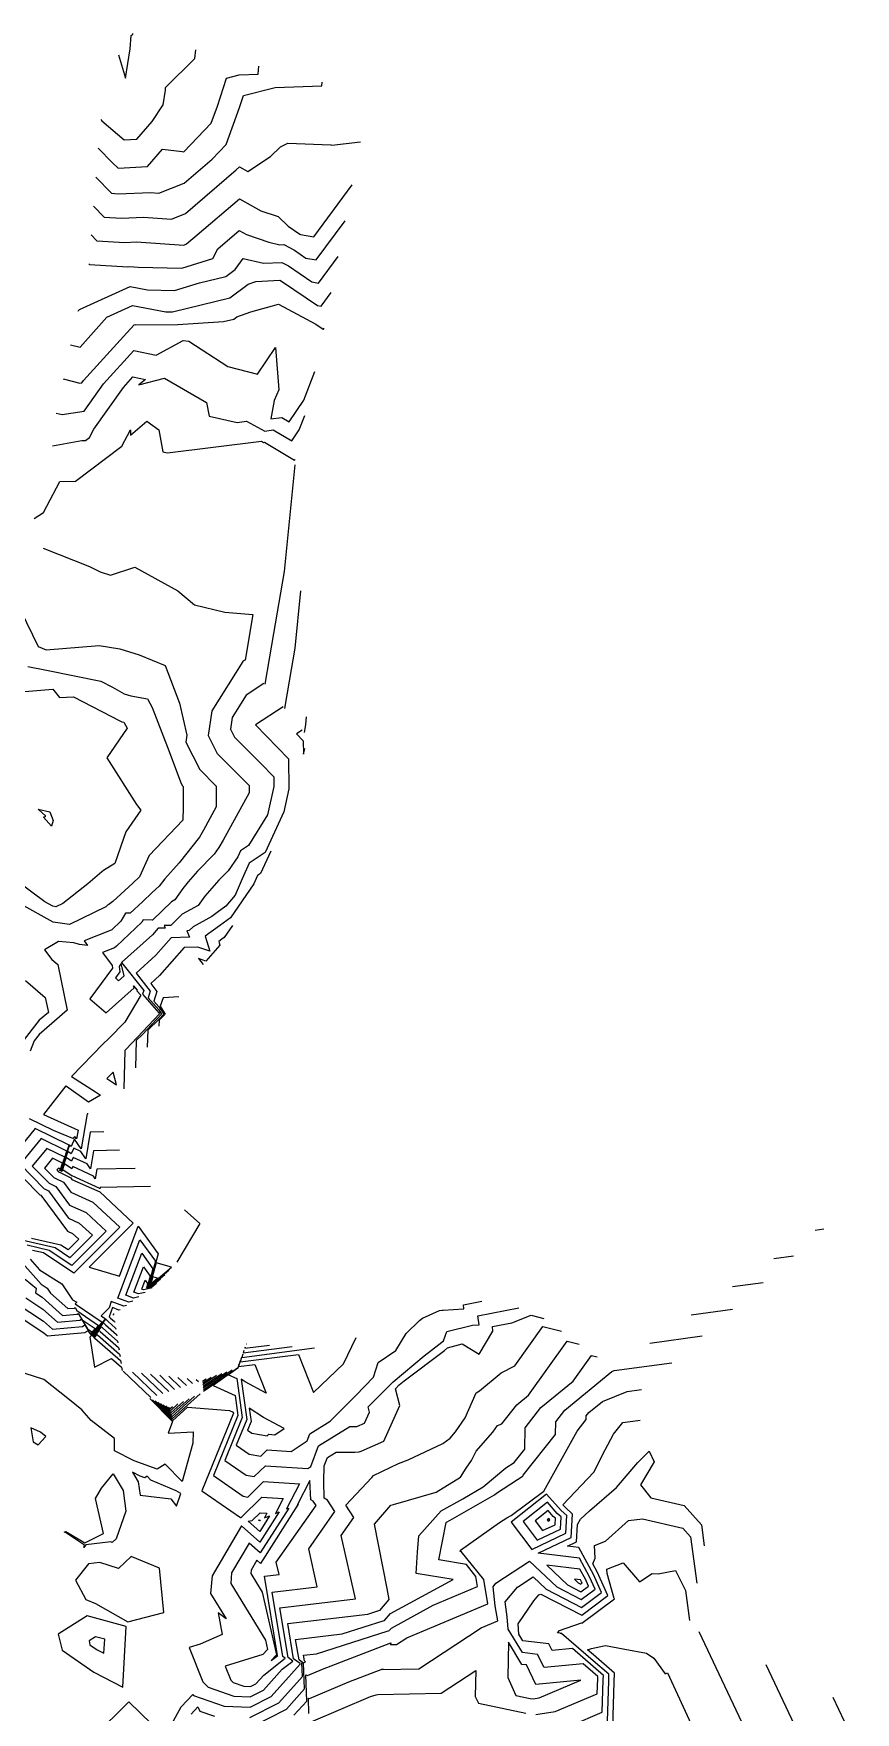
# Model space of a CAD drawing. Header units: metres. Extents: x 706150 to 707002, y 953723 to 954386.
# Drawn here: x 706434.2 to 706547.6, y 954154 to 954385.6 of the extents above; entities that cross this region are included whole.
import ezdxf

# ---------------------------------------------------------------- set-up
doc = ezdxf.new("R2010")
doc.units = ezdxf.units.M

msp = doc.modelspace()

# ---------------------------------------------------------------- linework, layer by layer
at = {"layer": 'CONTOUR_100'}
msp.add_polyline3d([(706443.4577, 954373.7462, 100), (706443.6333, 954373.564, 100), (706446.687, 954370.9104, 100), (706448.4508, 954371.0064, 100), (706450.5617, 954373.4513, 100), (706452.0718, 954375.7433, 100), (706452.3899, 954377.7834, 100), (706452.4229, 954378.1623, 100), (706456.4592, 954382.1328, 100), (706456.5898, 954383.3429, 100)], dxfattribs=at)
at = {"layer": 'CONTOUR_101'}
msp.add_polyline3d([(706445.9235, 954382.6653, 101), (706446.8876, 954379.4474, 101), (706447.5131, 954383.4592, 101), (706447.6763, 954385.3281, 101), (706447.8755, 954385.524, 101), (706447.8819, 954385.5837, 101)], dxfattribs=at)
at = {"layer": 'CONTOUR_79'}
msp.add_polyline3d([(706514.0123, 954148.9116, 79), (706514.3038, 954158.1412, 79), (706514.3446, 954159.3943, 79), (706511.4364, 954161.9045, 79), (706510.6264, 954162.6021, 79), (706511.1656, 954162.8045, 79), (706513.1214, 954163.1909, 79), (706515.7745, 954162.7208, 79), (706518.7834, 954162.1352, 79), (706519.7649, 954161.4664, 79), (706521.3388, 954159.2959, 79), (706521.6558, 954159.4656, 79), (706525.2234, 954151.7534, 79)], dxfattribs=at)
at = {"layer": 'CONTOUR_80'}
for points in [[(706513.3337, 954151.4538, 80), (706513.5503, 954158.313, 80), (706513.5807, 954159.2442, 80), (706511.4194, 954161.1097, 80), (706507.0515, 954164.8716, 80), (706506.8906, 954164.8564, 80), (706506.8645, 954164.9104, 80), (706506.484, 954164.9552, 80), (706506.7838, 954165.301, 80), (706509.8112, 954166.3346, 80), (706509.8597, 954166.3094, 80), (706514.3343, 954169.6528, 80), (706514.3216, 954169.6811, 80), (706513.3175, 954173.1633, 80), (706513.2955, 954173.758, 80), (706515.5635, 954174.6288, 80), (706517.8186, 954171.9992, 80), (706519.5381, 954173.1611, 80), (706520.3855, 954173.0833, 80), (706522.7859, 954173.5538, 80), (706524.1326, 954170.7999, 80), (706524.7077, 954166.6412, 80)], [(706525.9822, 954165.138, 80), (706533.0742, 954150.1369, 80)]]:
    msp.add_polyline3d(points, dxfattribs=at)
at = {"layer": 'CONTOUR_81'}
for points in [[(706508.3686, 954152.1891, 81), (706512.6551, 954153.996, 81), (706512.7968, 954158.4847, 81), (706512.8167, 954159.0942, 81), (706511.4023, 954160.3149, 81), (706508.5439, 954162.7768, 81), (706505.7576, 954162.5132, 81), (706505.3058, 954163.4493, 81), (706501.7195, 954163.8715, 81), (706501.1732, 954164.7828, 81), (706501.0377, 954166.1816, 81), (706503.2, 954169.3929, 81), (706503.9096, 954170.2112, 81), (706504.2039, 954170.3117, 81), (706509.8253, 954167.3868, 81), (706513.4437, 954170.0905, 81), (706511.9765, 954173.3635, 81), (706511.382, 954174.4676, 81), (706511.677, 954175.2835, 81), (706511.6128, 954177.0211, 81), (706513.1239, 954177.6014, 81), (706516.2689, 954180.4559, 81), (706518.2324, 954180.7079, 81), (706523.7669, 954179.4033, 81), (706524.8405, 954178.2156, 81), (706525.726, 954171.8133, 81)], [(706535.2281, 954160.6064, 81), (706540.3335, 954149.8073, 81)]]:
    msp.add_polyline3d(points, dxfattribs=at)
at = {"layer": 'CONTOUR_82'}
for points in [[(706503.4906, 954153.6781, 82), (706506.163, 954154.0876, 82), (706511.9764, 954156.5383, 82), (706512.0433, 954158.6565, 82), (706512.0527, 954158.9441, 82), (706511.3852, 954159.5202, 82), (706510.0364, 954160.6819, 82), (706504.6247, 954160.1701, 82), (706503.7471, 954161.9883, 82), (706501.6413, 954162.2362, 82), (706499.6959, 954165.4816, 82), (706499.5343, 954167.1494, 82), (706499.2866, 954169.2222, 82), (706500.9574, 954171.2443, 82), (706503.1475, 954172.6863, 82), (706504.9173, 954171, 82), (706509.7909, 954168.4642, 82), (706512.5531, 954170.5281, 82), (706511.4331, 954173.0266, 82), (706509.4382, 954176.7315, 82), (706507.8856, 954176.9188, 82), (706509.1296, 954177.5119, 82), (706509.2586, 954179.9262, 82), (706509.64, 954180.6321, 82), (706510.8909, 954181.7844, 82), (706514.6164, 954185.0321, 82), (706517.5851, 954188.4485, 82), (706519.1529, 954190.0112, 82), (706519.8162, 954188.545, 82), (706517.9529, 954185.37, 82), (706519.3659, 954183.587, 82), (706523.9483, 954182.5068, 82), (706526.3477, 954179.8525, 82), (706526.7442, 954176.9854, 82)], [(706472.5073, 954152.6939, 82), (706480.6885, 954156.1901, 82), (706481.4464, 954156.3884, 82), (706481.704, 954156.4415, 82), (706490.4245, 954156.6478, 82), (706495.1973, 954159.7816, 82), (706495.1388, 954156.1894, 82), (706495.5682, 954155.2414, 82), (706502.1122, 954153.8622, 82)], [(706544.474, 954156.0747, 82), (706547.5928, 954149.4776, 82)]]:
    msp.add_polyline3d(points, dxfattribs=at)
at = {"layer": 'CONTOUR_83'}
for points in [[(706472.1877, 954153.8447, 83), (706472.1129, 954155.9277, 83), (706472.2555, 954155.884, 83), (706477.713, 954158.2162, 83), (706482.3689, 954160.0006, 83), (706482.3415, 954159.8811, 83), (706487.3494, 954159.9996, 83), (706495.95, 954165.6468, 83), (706498.2415, 954166.6116, 83), (706497.9071, 954168.6777, 83), (706497.5914, 954171.32, 83), (706497.9959, 954171.8095, 83), (706502.6403, 954174.8675, 83), (706506.3936, 954171.2914, 83), (706509.7565, 954169.5416, 83), (706511.6625, 954170.9657, 83), (706510.8897, 954172.6898, 83), (706509.5131, 954175.2463, 83), (706503.8314, 954175.9315, 83), (706508.3838, 954178.102, 83), (706508.5561, 954181.3244, 83), (706507.5357, 954182.2753, 83), (706507.2218, 954182.6266, 83), (706511.5038, 954187.119, 83), (706513.0829, 954190.2244, 83), (706514.2189, 954192.3603, 83), (706515.5134, 954193.9943, 83), (706517.8925, 954194.305, 83)], [(706499.6321, 954158.8051, 83), (706500.7508, 954156.3353, 83), (706502.7313, 954155.9178, 83), (706503.1485, 954155.8621, 83), (706503.9573, 954155.9861, 83), (706509.722, 954158.4162, 83), (706503.4917, 954157.8269, 83), (706502.1884, 954160.5272, 83), (706501.563, 954160.6008, 83), (706499.7116, 954163.6896, 83), (706499.6321, 954158.8051, 83)]]:
    msp.add_polyline3d(points, dxfattribs=at)
at = {"layer": 'CONTOUR_84'}
for points in [[(706434.821, 954278.5686, 84), (706436.45, 954278.1987, 84), (706436.9127, 954277.0412, 84), (706436.6573, 954276.2378, 84), (706435.5837, 954277.4738, 84), (706435.8844, 954277.6387, 84), (706434.821, 954278.5686, 84)], [(706470.1212, 954153.5822, 84), (706471.8863, 954155.5441, 84), (706471.7568, 954159.1497, 84), (706472.0036, 954159.0741, 84), (706474.0714, 954159.9577, 84), (706483.5075, 954163.574, 84), (706483.4518, 954163.3319, 84), (706484.2743, 954163.3514, 84), (706485.6867, 954164.2788, 84), (706496.8531, 954168.9802, 84), (706496.3162, 954172.2976, 84), (706493.1966, 954176.1646, 84), (706493.0626, 954176.1868, 84), (706493.0979, 954176.3699, 84), (706498.4748, 954180.1931, 84), (706499.492, 954180.8094, 84), (706500.0767, 954181.1606, 84), (706504.6179, 954184.4962, 84), (706509.184, 954192.7781, 84), (706510.4547, 954194.381, 84), (706510.462, 954194.8758, 84), (706510.8217, 954195.3431, 84), (706512.6751, 954196.8574, 84), (706516.0873, 954198.2598, 84), (706518.0555, 954198.5285, 84)], [(706502.9613, 954176.4623, 84), (706507.6381, 954178.692, 84), (706507.7688, 954181.1378, 84), (706506.9944, 954181.8594, 84), (706504.9917, 954184.1007, 84), (706500.0992, 954180.2096, 84), (706502.9613, 954176.4623, 84)], [(706509.7222, 954170.619, 84), (706510.7719, 954171.4034, 84), (706510.3463, 954172.353, 84), (706509.5881, 954173.7611, 84), (706505.0034, 954174.314, 84), (706507.8699, 954171.5827, 84), (706509.7222, 954170.619, 84)]]:
    msp.add_polyline3d(points, dxfattribs=at)
at = {"layer": 'CONTOUR_85'}
for points in [[(706432.4287, 954294.7969, 85), (706436.8459, 954295.1341, 85), (706437.7819, 954294.0063, 85), (706439.6989, 954294.0933, 85), (706446.1986, 954290.7204, 85), (706446.371, 954290.6234, 85), (706446.6394, 954290.5744, 85), (706447.1008, 954289.7697, 85), (706444.3293, 954285.6541, 85), (706448.3943, 954279.2451, 85), (706449.0065, 954278.4314, 85), (706446.9276, 954275.4551, 85), (706445.4317, 954271.0813, 85), (706443.8652, 954270.1361, 85), (706443.5953, 954269.9528, 85), (706441.6983, 954268.3108, 85), (706438.2149, 954265.5931, 85), (706437.2806, 954265.1354, 85), (706436.8592, 954265.1969, 85), (706435.7592, 954265.8064, 85), (706431.9848, 954268.5926, 85)], [(706464.0278, 954151.8711, 85), (706469.0744, 954154.4531, 85), (706471.5848, 954157.2435, 85), (706471.4566, 954160.8154, 85), (706471.7088, 954160.9702, 85), (706471.5615, 954161.0798, 85), (706471.4299, 954161.8695, 85), (706473.2328, 954162.0843, 85), (706483.1318, 954165.2405, 85), (706483.1888, 954165.1705, 85), (706483.5693, 954165.6181, 85), (706489.315, 954168.7596, 85), (706495.4648, 954171.3488, 85), (706495.238, 954172.7496, 85), (706493.9207, 954174.3825, 85), (706490.1348, 954175.0088, 85), (706491.1343, 954180.1822, 85), (706491.1733, 954180.2099, 85), (706491.6559, 954180.5023, 85), (706497.8064, 954184.0208, 85), (706498.0535, 954184.2276, 85), (706500.9597, 954186.1232, 85), (706501.601, 954186.5084, 85), (706501.6857, 954186.5706, 85), (706501.7708, 954186.725, 85), (706506.2176, 954192.3339, 85), (706506.2432, 954194.0654, 85), (706507.5019, 954195.7008, 85), (706513.9874, 954200.9997, 85), (706514.3219, 954201.1372, 85), (706522.2528, 954202.2197, 85)], [(706503.7009, 954177.7606, 85), (706506.8923, 954179.2821, 85), (706506.9815, 954180.9511, 85), (706506.4531, 954181.4435, 85), (706505.0864, 954182.973, 85), (706501.7478, 954180.3177, 85), (706503.7009, 954177.7606, 85)], [(706509.6878, 954171.6964, 85), (706509.8814, 954171.841, 85), (706509.8029, 954172.0162, 85), (706509.6631, 954172.2758, 85), (706508.8176, 954172.3778, 85), (706509.3462, 954171.8741, 85), (706509.6878, 954171.6964, 85)]]:
    msp.add_polyline3d(points, dxfattribs=at)
at = {"layer": 'CONTOUR_86'}
for points in [[(706433.3913, 954298.2879, 86), (706435.9729, 954297.7446, 86), (706443.475, 954296.2345, 86), (706445.0908, 954295.3961, 86), (706446.7096, 954294.4852, 86), (706447.6418, 954294.2135, 86), (706449.914, 954293.7994, 86), (706450.5839, 954292.6311, 86), (706452.668, 954287.1534, 86), (706454.5703, 954282.1413, 86), (706454.7399, 954281.8113, 86), (706454.8565, 954281.694, 86), (706454.8566, 954278.8807, 86), (706454.8149, 954277.0723, 86), (706450.1444, 954272.2045, 86), (706448.8116, 954269.2679, 86), (706447.8894, 954268.3612, 86), (706445.1175, 954265.8334, 86), (706444.5614, 954265.4556, 86), (706444.4188, 954265.3322, 86), (706444.1569, 954265.1278, 86), (706439.1554, 954262.6773, 86), (706436.8991, 954263.0069, 86), (706432.4383, 954265.4786, 86)], [(706433.0754, 954254.9726, 86), (706435.8163, 954252.5891, 86), (706436.2435, 954250.5555, 86), (706434.9873, 954249.4846, 86), (706432.5712, 954246.3856, 86)], [(706519.2184, 954204.9239, 86), (706526.4501, 954205.911, 86)], [(706464.0537, 954153.2908, 86), (706468.0276, 954155.324, 86), (706471.2834, 954158.9428, 86), (706471.2181, 954160.7637, 86), (706471.3466, 954160.8427, 86), (706470.8217, 954161.2333, 86), (706470.3526, 954164.0479, 86), (706476.7784, 954164.8134, 86), (706482.5565, 954166.6556, 86), (706482.5898, 954166.6148, 86), (706483.444, 954167.6195, 86), (706492.0705, 954172.336, 86), (706486.984, 954173.1401, 86), (706487.1795, 954176.0946, 86), (706487.375, 954178.3335, 86), (706490.434, 954181.7829, 86), (706493.4079, 954183.4579, 86), (706496.2458, 954185.0813, 86), (706499.38, 954187.7048, 86), (706500.526, 954188.4523, 86), (706501.9804, 954190.2868, 86), (706502.0244, 954193.2551, 86), (706504.1821, 954196.0585, 86), (706508.6402, 954199.7009, 86), (706511.1565, 954203.2263, 86), (706511.9465, 954203.0265, 86)], [(706504.4405, 954179.0588, 86), (706506.1466, 954179.8722, 86), (706506.1943, 954180.7644, 86), (706505.9118, 954181.0277, 86), (706505.1812, 954181.8453, 86), (706503.3964, 954180.4258, 86), (706504.4405, 954179.0588, 86)], [(706465.4532, 954180.5581, 86), (706465.3625, 954180.416, 86), (706465.2562, 954180.5093, 86), (706465.3611, 954180.5245, 86), (706465.4532, 954180.5581, 86)], [(706455.9438, 954153.7224, 86), (706456.8843, 954154.7347, 86), (706457.1498, 954154.1721, 86), (706459.147, 954153.4825, 86)]]:
    msp.add_polyline3d(points, dxfattribs=at)
at = {"layer": 'CONTOUR_87'}
for points in [[(706432.4383, 954305.9377, 87), (706434.8323, 954301.0076, 87), (706435.9247, 954300.5675, 87), (706443.2686, 954301.1795, 87), (706446.0917, 954300.6859, 87), (706448.7501, 954299.8848, 87), (706452.3625, 954298.4153, 87), (706454.3491, 954293.2113, 87), (706455.3492, 954288.8174, 87), (706455.2004, 954287.817, 87), (706457.1363, 954284.0488, 87), (706459.4046, 954281.7672, 87), (706459.4047, 954278.8909, 87), (706457.6332, 954275.6874, 87), (706457.0841, 954274.7383, 87), (706454.2661, 954271.1636, 87), (706452.2905, 954268.9731, 87), (706451.5137, 954267.9502, 87), (706450.57, 954267.113, 87), (706449.2438, 954265.8091, 87), (706447.5105, 954264.2284, 87), (706446.888, 954264.2431, 87), (706446.2276, 954263.1507, 87), (706444.9804, 954261.9633, 87), (706444.8853, 954261.8909, 87), (706441.1773, 954260.4108, 87), (706441.6507, 954259.7793, 87), (706440.525, 954259.8983, 87), (706439.7773, 954260.1586, 87), (706437.6264, 954260.3455, 87), (706435.718, 954259.1968, 87), (706436.7286, 954257.8427, 87), (706437.5307, 954257.1452, 87), (706438.8555, 954250.84, 87), (706434.9607, 954247.52, 87), (706434.2678, 954246.6312, 87), (706433.7135, 954245.2101, 87)], [(706430.4954, 954209.7468, 87), (706435.6781, 954206.2996, 87), (706436.1112, 954205.9136, 87), (706441.2921, 954206.376, 87), (706441.7065, 954206.6457, 87), (706441.9528, 954206.2403, 87), (706441.9792, 954206.2375, 87), (706442.1919, 954205.9925, 87), (706441.9724, 954205.7309, 87), (706442.6213, 954201.5935, 87), (706444.9585, 954202.8198, 87), (706446.3219, 954201.6282, 87), (706446.4452, 954201.1543, 87)], [(706524.9273, 954208.8215, 87), (706530.6474, 954209.6023, 87)], [(706452.7332, 954151.3736, 87), (706454.5864, 954154.7355, 87), (706456.1829, 954156.4538, 87), (706456.2469, 954156.3182, 87), (706460.4976, 954154.8505, 87), (706464.0797, 954154.7106, 87), (706466.9808, 954156.1949, 87), (706470.982, 954160.6422, 87), (706470.9795, 954160.7121, 87), (706470.9844, 954160.7151, 87), (706470.0819, 954161.3867, 87), (706469.2754, 954166.2262, 87), (706480.324, 954167.5424, 87), (706481.9813, 954168.0708, 87), (706481.9909, 954168.0591, 87), (706483.2804, 954169.5758, 87), (706482.971, 954171.0568, 87), (706481.2501, 954179.9364, 87), (706483.501, 954182.5505, 87), (706483.8804, 954182.6759, 87), (706489.7465, 954184.3768, 87), (706493.087, 954186.42, 87), (706493.9026, 954187.6933, 87), (706494.6151, 954188.7164, 87), (706495.2738, 954190.0207, 87), (706497.5865, 954192.6378, 87), (706498.2147, 954193.5555, 87), (706498.8273, 954193.7721, 87), (706500.8623, 954196.4161, 87), (706502.4808, 954197.7386, 87), (706507.8203, 954205.2193, 87), (706509.4968, 954204.7953, 87)], [(706450.2403, 954197.2843, 87), (706453.3292, 954194.1588, 87), (706453.3586, 954194.108, 87), (706452.7618, 954192.4976, 87), (706456.1997, 954192.6693, 87), (706456.1541, 954191.1226, 87), (706454.6833, 954185.8395, 87), (706452.3578, 954188.2455, 87), (706451.244, 954187.5375, 87), (706448.0668, 954188.7041, 87), (706445.37, 954190.059, 87), (706445.3697, 954191.7746, 87), (706442.1487, 954194.2603, 87), (706440.8555, 954195.7443, 87), (706438.9056, 954197.3087, 87), (706435.6033, 954199.902, 87), (706431.7382, 954201.1294, 87)], [(706446.5842, 954201.0462, 87), (706450.388, 954197.4303, 87)], [(706438.4291, 954178.868, 87), (706438.6478, 954178.92, 87), (706441.2865, 954177.3921, 87), (706443.8622, 954178.6741, 87), (706442.7224, 954183.505, 87), (706443.5577, 954184.9139, 87), (706445.179, 954186.9047, 87), (706446.5547, 954184.6186, 87), (706446.9405, 954181.7648, 87), (706445.5813, 954177.9171, 87), (706445.0662, 954177.4265, 87), (706444.8549, 954177.4951, 87), (706441.4069, 954177.0797, 87), (706441.1409, 954176.7481, 87), (706441.227, 954177.0714, 87), (706438.5984, 954178.7933, 87), (706438.4291, 954178.868, 87)], [(706466.7716, 954181.0969, 87), (706465.3976, 954178.9457, 87), (706463.7878, 954180.3576, 87), (706464.3779, 954180.4433, 87), (706465.4748, 954181.5235, 87), (706466.3721, 954181.4649, 87), (706466.0456, 954180.8322, 87), (706466.7716, 954181.0969, 87)], [(706505.1801, 954180.3571, 87), (706505.4008, 954180.4623, 87), (706505.407, 954180.5777, 87), (706505.3704, 954180.6118, 87), (706505.2759, 954180.7176, 87), (706505.045, 954180.5339, 87), (706505.1801, 954180.3571, 87)]]:
    msp.add_polyline3d(points, dxfattribs=at)
at = {"layer": 'CONTOUR_88'}
for points in [[(706435.5151, 954314.6095, 88), (706441.8961, 954312.0532, 88), (706443.4057, 954311.3239, 88), (706444.826, 954310.8664, 88), (706448.1581, 954311.9904, 88), (706454.0926, 954308.7232, 88), (706456.4169, 954306.76, 88), (706460.5805, 954305.7535, 88), (706464.4745, 954305.435, 88), (706463.3798, 954299.1357, 88)], [(706463.3665, 954299.15, 88), (706463.0675, 954298.9546, 88), (706458.7875, 954292.1665, 88), (706458.2768, 954288.7312, 88), (706459.5328, 954286.2864, 88), (706463.9527, 954281.8404, 88), (706463.9527, 954280.8315, 88), (706460.3437, 954274.3051, 88), (706459.758, 954273.2927, 88), (706459.1334, 954272.3962, 88), (706456.8347, 954270.0384, 88), (706455.5232, 954268.5842, 88), (706454.7952, 954267.6254, 88), (706453.6957, 954266.0786, 88), (706453.2116, 954265.8077, 88), (706450.6226, 954263.2947, 88), (706450.5577, 954263.2923, 88), (706449.3349, 954263.3212, 88), (706449.1453, 954263.0076, 88), (706445.6484, 954259.6784, 88), (706445.3818, 954259.4755, 88), (706443.709, 954258.8077, 88), (706445.0611, 954257.0041, 88), (706445.0997, 954256.641, 88), (706441.9401, 954252.4351, 88), (706444.1971, 954250.5102, 88), (706448.0609, 954253.9313, 88), (706447.9949, 954254.2288, 88), (706448.4762, 954253.6182, 88), (706448.4526, 954253.5423, 88), (706448.9826, 954252.934, 88), (706446.7781, 954249.1986, 88), (706444.5639, 954246.9499, 88), (706443.7878, 954246.204, 88), (706439.4195, 954241.6947, 88), (706442.7513, 954239.6042, 88), (706443.4523, 954239.1523, 88), (706441.7821, 954238.1701, 88), (706438.7427, 954240.3223, 88), (706438.6526, 954240.3996, 88), (706435.5853, 954236.4676, 88), (706440.3332, 954234.3186, 88), (706440.1318, 954233.0918, 88), (706439.9139, 954233.4171, 88), (706439.6057, 954233.1431, 88), (706436.941, 954234.2679, 88), (706433.6383, 954235.8813, 88)], [(706530.6363, 954212.7191, 88), (706534.8447, 954213.2935, 88)], [(706431.8207, 954210.4549, 88), (706435.5827, 954207.9527, 88), (706436.8116, 954206.8574, 88), (706440.9311, 954207.225, 88), (706441.2606, 954207.4395, 88), (706441.9774, 954206.2599, 88), (706442.0539, 954206.2518, 88), (706442.6367, 954205.5806, 88), (706442.6392, 954205.5787, 88), (706442.6605, 954205.6062, 88), (706442.6647, 954205.6015, 88), (706446.187, 954202.5228, 88), (706446.295, 954202.1074, 88)], [(706450.6077, 954197.114, 88), (706453.2839, 954194.4062, 88), (706453.3888, 954194.2251, 88), (706455.4562, 954196.0703, 88), (706461.2216, 954195.6222, 88), (706461.7435, 954195.3834, 88), (706461.7626, 954195.245, 88), (706457.425, 954184.5545, 88), (706462.7395, 954180.8937, 88), (706462.8517, 954180.8739, 88), (706465.7104, 954183.689, 88), (706468.6245, 954183.4989, 88), (706467.5643, 954181.4441, 88), (706468.0899, 954181.6358, 88), (706465.4327, 954177.4754, 88), (706462.8883, 954179.707, 88), (706458.8385, 954172.8233, 88), (706458.6321, 954170.4088, 88), (706460.7674, 954166.9034, 88), (706459.6465, 954167.7033, 88), (706460.2415, 954164.7369, 88), (706457.1774, 954163.3822, 88), (706455.6852, 954162.922, 88), (706457.5555, 954158.2183, 88), (706458.3014, 954157.4431, 88), (706461.8482, 954156.2185, 88), (706464.1057, 954156.1303, 88), (706465.934, 954157.0658, 88), (706468.5125, 954159.9317, 88), (706469.9704, 954161.0726, 88), (706469.3421, 954161.5402, 88), (706468.1981, 954168.4045, 88), (706478.6039, 954169.6441, 88), (706476.6229, 954178.3978, 88), (706478.3697, 954180.8898, 88), (706477.2687, 954182.5805, 88), (706480.8537, 954186.3697, 88), (706481.1178, 954186.6553, 88), (706484.5335, 954188.331, 88), (706485.8742, 954188.8432, 88), (706490.6755, 954191.0747, 88), (706491.6646, 954191.8294, 88), (706492.4094, 954192.6722, 88), (706493.7298, 954194.601, 88), (706495.2453, 954198.051, 88), (706495.7045, 954198.3479, 88), (706498.6957, 954200.8229, 88), (706500.6133, 954201.789, 88), (706504.4842, 954207.2122, 88), (706507.047, 954206.5641, 88)], [(706447.8402, 954200.9064, 88), (706451.2066, 954197.7061, 88)], [(706435.1435, 954192.6485, 88), (706433.841, 954193.264, 88), (706434.1356, 954191.3046, 88), (706434.8474, 954190.8994, 88), (706435.8946, 954192.0398, 88), (706435.1435, 954192.6485, 88)], [(706454.5074, 954184.162, 88), (706453.8544, 954184.5329, 88), (706450.3894, 954186.0088, 88), (706449.852, 954186.5606, 88), (706449.532, 954186.3571, 88), (706448.9278, 954186.579, 88), (706447.8456, 954187.1227, 88), (706448.6403, 954185.8021, 88), (706448.8878, 954183.9714, 88), (706453.1487, 954183.4633, 88), (706453.9065, 954182.4413, 88), (706454.5074, 954184.162, 88)], [(706451.5687, 954173.8601, 88), (706447.6672, 954175.5034, 88), (706445.9128, 954173.8323, 88), (706443.3539, 954174.6626, 88), (706441.7643, 954174.4711, 88), (706439.979, 954172.2453, 88), (706441.4121, 954169.5808, 88), (706442.7381, 954169.0061, 88), (706447.2233, 954166.4662, 88), (706452.1804, 954167.7771, 88), (706451.5687, 954173.8601, 88)], [(706441.5723, 954167.3031, 88), (706437.6155, 954164.7896, 88), (706438.1366, 954162.5822, 88), (706442.5124, 954159.5572, 88), (706446.505, 954157.4521, 88), (706446.9805, 954165.8515, 88), (706441.5723, 954167.3031, 88)], [(706450.461, 954152.3914, 88), (706447.3631, 954155.4482, 88), (706442.4908, 954150.6236, 88), (706447.3817, 954149.3188, 88), (706450.9741, 954151.3339, 88), (706450.461, 954152.3914, 88)]]:
    msp.add_polyline3d(points, dxfattribs=at)
at = {"layer": 'CONTOUR_89'}
for points in [[(706434.2597, 954318.6808, 89), (706435.5799, 954319.5099, 89), (706437.8023, 954323.8004, 89), (706439.9931, 954323.8417, 89), (706446.3798, 954328.6746, 89), (706447.5841, 954330.9144, 89), (706447.5595, 954330.1852, 89), (706449.8365, 954332.132, 89), (706451.4888, 954330.8983, 89), (706452.043, 954327.8879, 89), (706452.6802, 954327.7441, 89), (706465.6353, 954329.3484, 89), (706465.9315, 954329.1899, 89), (706466.0703, 954329.2096, 89), (706470.2178, 954326.7549, 89), (706470.2498, 954326.8021, 89), (706470.2736, 954326.8643, 89)], [(706470.2553, 954326.1114, 89), (706468.7662, 954311.3631, 89), (706467.3165, 954302.8197, 89), (706466.0988, 954295.8122, 89)], [(706465.9903, 954295.9284, 89), (706463.5506, 954294.3348, 89), (706461.5874, 954291.2211, 89), (706461.3531, 954289.6453, 89), (706461.9292, 954288.5239, 89), (706465.5483, 954284.8835, 89), (706467.3409, 954283.0276, 89), (706467.3641, 954281.7312, 89), (706466.4752, 954277.8141, 89), (706463.8442, 954273.5767, 89), (706462.7665, 954272.8602, 89), (706462.3995, 954272.0223, 89), (706461.0527, 954270.0889, 89), (706459.7798, 954268.7833, 89), (706457.8063, 954266.5812, 89), (706456.8987, 954265.3043, 89), (706454.7212, 954264.086, 89), (706453.1505, 954262.5613, 89), (706452.1987, 954262.5257, 89), (706452.341, 954262.1899, 89), (706451.3924, 954262.1574, 89), (706450.6083, 954261.2658, 89), (706446.3495, 954257.4143, 89), (706449.3928, 954253.5529, 89), (706449.2392, 954253.0584, 89), (706451.471, 954250.4969, 89), (706451.5673, 954250.3514, 89), (706446.9786, 954245.4644, 89), (706446.7902, 954245.2817, 89), (706446.6534, 954240.0034, 89)], [(706446.3046, 954257.3172, 89), (706446.0257, 954256.863, 89), (706446.104, 954256.1261, 89), (706445.4822, 954255.2985, 89), (706445.9263, 954254.9197, 89), (706446.6867, 954255.5929, 89), (706446.3046, 954257.3172, 89)], [(706444.288, 954241.4174, 89), (706444.5882, 954241.2291, 89), (706445.6528, 954240.5429, 89), (706445.1836, 954242.3062, 89), (706444.6815, 954241.8237, 89), (706444.288, 954241.4174, 89)], [(706441.7389, 954236.5664, 89), (706441.5741, 954236.5632, 89), (706440.7784, 954231.7161, 89), (706439.8681, 954233.0751, 89), (706439.8266, 954233.0939, 89), (706439.3751, 954232.0748, 89), (706439.1686, 954232.2135, 89), (706438.5284, 954230.4583, 89), (706439.1121, 954232.2336, 89), (706434.4357, 954234.5182, 89), (706430.6374, 954229.8715, 89), (706435.0246, 954225.4165, 89), (706435.0595, 954225.3996, 89), (706435.2052, 954225.3247, 89), (706438.8623, 954220.3798, 89), (706439.5749, 954220.0594, 89), (706440.4365, 954219.2576, 89), (706438.9585, 954217.7772, 89), (706437.9808, 954218.4289, 89), (706433.9156, 954219.3751, 89)], [(706536.3452, 954216.6167, 89), (706539.042, 954216.9848, 89)], [(706450.447, 954212.5189, 89), (706449.3668, 954212.2639, 89), (706449.1361, 954212.3504, 89), (706449.6068, 954213.5964, 89), (706449.9405, 954213.1358, 89), (706449.7941, 954212.6178, 89), (706450.5188, 954212.5779, 89), (706450.569, 954212.6205, 89)], [(706433.146, 954211.1631, 89), (706435.4872, 954209.6058, 89), (706437.5121, 954207.8011, 89), (706440.5701, 954208.074, 89), (706440.8146, 954208.2332, 89), (706441.6357, 954206.8821, 89), (706442.2207, 954206.4862, 89), (706442.0345, 954206.2811, 89), (706442.0379, 954206.2757, 89), (706442.1287, 954206.2661, 89), (706442.5891, 954205.7359, 89), (706442.627, 954205.7063, 89), (706442.9603, 954206.1356, 89), (706443.0263, 954206.0622, 89), (706446.0521, 954203.4174, 89), (706446.1449, 954203.0606, 89)], [(706462.3634, 954201.527, 89), (706462.3528, 954201.4886, 89), (706458.99, 954199.084, 89), (706461.9984, 954197.7072, 89), (706462.3772, 954194.9618, 89), (706459.0028, 954186.6454, 89), (706463.1371, 954183.7975, 89), (706463.748, 954183.69, 89), (706465.946, 954185.8546, 89), (706470.8768, 954185.5329, 89), (706469.083, 954182.056, 89), (706469.4083, 954182.1746, 89), (706465.4678, 954176.0051, 89), (706463.9469, 954177.339, 89), (706461.526, 954173.2242, 89), (706461.4027, 954171.7809, 89), (706466.1833, 954163.933, 89), (706466.4706, 954162.6628, 89), (706465.8462, 954161.9586, 89), (706460.6519, 954160.3567, 89), (706461.4248, 954158.4129, 89), (706461.7331, 954158.0926, 89), (706463.1988, 954157.5865, 89), (706464.1317, 954157.5501, 89), (706464.8873, 954157.9366, 89), (706465.9528, 954159.121, 89), (706468.9292, 954161.4504, 89), (706468.6023, 954161.6936, 89), (706467.1209, 954170.5828, 89), (706473.3411, 954171.3238, 89), (706472.1569, 954176.5564, 89), (706475.7712, 954181.7129, 89), (706474.7596, 954183.2663, 89), (706474.2809, 954183.5367, 89), (706474.2271, 954185.8409, 89), (706474.3158, 954188.0022, 89), (706474.7363, 954189.1286, 89), (706475.952, 954189.8763, 89), (706478.524, 954189.8841, 89), (706479.1227, 954189.9078, 89), (706479.3809, 954190.0387, 89), (706482.5167, 954191.3829, 89), (706484.7562, 954196.3168, 89), (706484.1159, 954198.631, 89), (706484.6579, 954199.1793, 89), (706485.3355, 954199.7436, 89), (706490.8738, 954203.9326, 89), (706491.2985, 954204.3005, 89), (706493.3298, 954204.8124, 89), (706495.6644, 954203.411, 89), (706497.578, 954206.58, 89), (706497.4983, 954207.2014, 89), (706500.1846, 954207.7114, 89), (706502.8358, 954208.7783, 89), (706504.5973, 954208.3328, 89)], [(706449.0961, 954200.7666, 89), (706452.0253, 954197.982, 89)], [(706457.6471, 954198.3031, 89), (706462.2942, 954201.4709, 89)], [(706450.9752, 954196.9437, 89), (706453.2386, 954194.6535, 89), (706453.3273, 954194.5004, 89), (706457.1801, 954197.9391, 89)], [(706442.7633, 954164.415, 89), (706441.8514, 954163.8357, 89), (706441.9715, 954163.3269, 89), (706442.98, 954162.6298, 89), (706443.9002, 954162.1446, 89), (706444.0098, 954164.0804, 89), (706442.7633, 954164.415, 89)]]:
    msp.add_polyline3d(points, dxfattribs=at)
at = {"layer": 'CONTOUR_90'}
for points in [[(706436.8289, 954328.7011, 90), (706440.8374, 954329.4513, 90), (706441.3772, 954329.4615, 90), (706441.8976, 954329.8553, 90), (706442.5209, 954331.0146, 90), (706446.5855, 954336.7566, 90), (706447.9171, 954338.2134, 90), (706449.6566, 954337.8545, 90), (706448.7144, 954337.1138, 90), (706452.2814, 954338.0658, 90), (706458.0683, 954334.7021, 90), (706458.4164, 954332.8109, 90), (706462.2947, 954331.9356, 90), (706463.587, 954332.0956, 90), (706466.0922, 954330.7552, 90), (706467.2658, 954330.9215, 90), (706469.8391, 954329.3985, 90), (706470.865, 954330.9178, 90), (706471.6319, 954332.9174, 90)], [(706471.0428, 954308.7083, 90), (706470.2457, 954300.8133, 90), (706469.4696, 954296.2399, 90), (706468.8178, 954292.4887, 90)], [(706468.614, 954292.7069, 90), (706464.8211, 954290.2294, 90), (706469.3661, 954285.524, 90), (706469.4395, 954281.4076, 90), (706468.7163, 954278.2204, 90), (706466.14, 954272.61, 90), (706463.9306, 954271.1411, 90), (706462.981, 954268.9734, 90), (706462.0141, 954266.7042, 90), (706460.7106, 954265.217, 90), (706459.5097, 954264.311, 90), (706458.7809, 954263.791, 90), (706456.2309, 954262.3642, 90), (706455.6784, 954261.8279, 90), (706455.3436, 954261.8154, 90), (706455.7241, 954260.9175, 90), (706453.1875, 954260.8305, 90), (706451.0909, 954258.4466, 90), (706448.3527, 954255.9703, 90), (706450.3094, 954253.4876, 90), (706450.0259, 954252.5745, 90), (706451.4742, 954250.9122, 90), (706451.8626, 954250.3252, 90), (706449.2301, 954247.5216, 90), (706448.3667, 954246.6845, 90), (706448.2682, 954242.8817, 90)], [(706443.8928, 954234.0547, 90), (706442.0288, 954234.0188, 90), (706441.4249, 954230.3403, 90), (706440.7341, 954231.3716, 90), (706439.7504, 954231.82, 90), (706439.4076, 954231.0461, 90), (706438.9339, 954231.3641, 90), (706437.9863, 954228.7662, 90), (706437.9411, 954228.785, 90), (706438.8044, 954231.4104, 90), (706435.2331, 954233.1551, 90), (706432.3323, 954229.6064, 90), (706435.6828, 954226.2043, 90), (706435.7906, 954226.1518, 90), (706436.2411, 954225.9204, 90), (706439.0181, 954222.1655, 90), (706440.5116, 954221.4941, 90), (706442.3173, 954219.8138, 90), (706439.2197, 954216.7114, 90), (706437.1709, 954218.0772, 90), (706432.5891, 954219.1435, 90)], [(706542.0542, 954220.5143, 90), (706543.2393, 954220.6761, 90)], [(706449.591, 954211.9202, 90), (706448.6881, 954211.707, 90), (706448.0377, 954211.951, 90), (706449.3644, 954215.4633, 90), (706450.3052, 954214.1649, 90), (706449.8925, 954212.7048, 90), (706450.5051, 954212.6711, 90), (706451.1434, 954213.2129, 90)], [(706433.0469, 954213.7563, 90), (706434.5844, 954212.4495, 90), (706434.5615, 954212.444, 90), (706434.4713, 954211.8712, 90), (706435.3918, 954211.259, 90), (706438.2125, 954208.7449, 90), (706440.209, 954208.9231, 90), (706440.3687, 954209.027, 90), (706440.9048, 954208.1448, 90), (706442.6965, 954206.9322, 90), (706442.1262, 954206.304, 90), (706442.1368, 954206.2875, 90), (706442.2035, 954206.2805, 90), (706442.5415, 954205.8912, 90), (706442.6149, 954205.8338, 90), (706443.2602, 954206.6651, 90), (706443.3879, 954206.5229, 90), (706445.9172, 954204.312, 90), (706445.9948, 954204.0137, 90)], [(706462.5352, 954202.0001, 90), (706462.3882, 954201.4709, 90), (706461.1078, 954200.5553, 90), (706462.2533, 954200.0311, 90), (706462.9917, 954194.6787, 90), (706460.5806, 954188.7363, 90), (706463.5347, 954186.7014, 90), (706464.6442, 954186.5061, 90), (706466.1817, 954188.0201, 90), (706472.0434, 954187.6378, 90), (706472.4685, 954187.9195, 90), (706473.5343, 954190.7745, 90), (706477.8347, 954193.4192, 90), (706478.7865, 954193.4221, 90), (706479.8689, 954193.8861, 90), (706480.5628, 954195.4149, 90), (706480.3644, 954196.132, 90), (706483.7942, 954199.6016, 90), (706488.0821, 954203.1727, 90), (706490.1271, 954204.7194, 90), (706490.7405, 954205.2508, 90), (706491.2216, 954206.5181, 90), (706494.7671, 954207.4017, 90), (706495.6603, 954207.4565, 90), (706495.499, 954208.7133, 90), (706501.1611, 954209.7882, 90)], [(706450.352, 954200.6268, 90), (706452.844, 954198.2578, 90)], [(706457.6267, 954198.531, 90), (706461.5801, 954201.2259, 90)], [(706451.3426, 954196.7734, 90), (706453.1932, 954194.9009, 90), (706453.2657, 954194.7757, 90), (706456.416, 954197.5873, 90)], [(706470.7267, 954182.7135, 90), (706465.5029, 954174.5347, 90), (706465.0054, 954174.9711, 90), (706464.2136, 954173.6251, 90), (706464.1732, 954173.153, 90), (706465.737, 954170.586, 90), (706467.6964, 954161.9226, 90), (706466.9888, 954161.1243, 90), (706467.888, 954161.8281, 90), (706467.8625, 954161.847, 90), (706466.0436, 954172.7611, 90), (706468.0783, 954173.0035, 90), (706467.6909, 954174.7151, 90), (706473.1727, 954182.536, 90), (706472.7839, 954183.1332, 90), (706472.4436, 954183.3253, 90), (706472.3018, 954185.9632, 90), (706470.6016, 954182.6679, 90), (706470.7267, 954182.7135, 90)]]:
    msp.add_polyline3d(points, dxfattribs=at)
at = {"layer": 'CONTOUR_91'}
for points in [[(706437.3036, 954333.2335, 91), (706438.1589, 954333.0213, 91), (706441.1957, 954333.5122, 91), (706443.8381, 954337.2451, 91), (706448.0401, 954341.8422, 91), (706451.0953, 954341.2118, 91), (706454.8284, 954343.2635, 91), (706455.6162, 954343.1341, 91), (706461.0053, 954339.6376, 91), (706465.1069, 954338.5991, 91), (706467.5594, 954342.2666, 91), (706468.0339, 954336.4482, 91), (706467.4139, 954334.9699, 91), (706466.9516, 954332.4194, 91), (706468.4612, 954332.6334, 91), (706469.4604, 954332.0421, 91), (706471.4803, 954335.0335, 91), (706472.9902, 954338.9705, 91)], [(706471.8303, 954291.3053, 91), (706471.7251, 954290.2636, 91), (706471.6227, 954289.6601, 91), (706471.5367, 954289.1652, 91)], [(706471.2378, 954289.4854, 91), (706470.4642, 954288.9801, 91), (706471.3912, 954288.0204, 91), (706471.4238, 954286.1922, 91), (706471.6072, 954286.9665, 91)], [(706466.9259, 954272.7895, 91), (706465.5048, 954269.6947, 91), (706465.0946, 954269.422, 91), (706464.9183, 954269.0195, 91), (706464.6098, 954268.2955, 91), (706461.359, 954263.6175, 91), (706459.8468, 954262.4768, 91), (706457.898, 954261.0861, 91), (706458.1045, 954260.3116, 91), (706458.5152, 954258.9848, 91), (706456.8676, 954259.5683, 91), (706454.9826, 954259.5037, 91), (706451.5736, 954255.6274, 91), (706450.356, 954254.5262, 91), (706451.2261, 954253.4223, 91), (706450.8125, 954252.0906, 91), (706451.4773, 954251.3275, 91), (706452.1579, 954250.299, 91), (706451.4817, 954249.5788, 91), (706449.9433, 954248.0873, 91), (706449.883, 954245.76, 91)], [(706446.0466, 954231.5431, 91), (706442.4835, 954231.4744, 91), (706442.0715, 954228.9646, 91), (706441.6001, 954229.6682, 91), (706439.6742, 954230.546, 91), (706439.44, 954230.0173, 91), (706438.6992, 954230.5148, 91), (706438.0427, 954228.7152, 91), (706437.9005, 954228.7741, 91), (706438.4967, 954230.5872, 91), (706436.0305, 954231.792, 91), (706434.0273, 954229.3414, 91), (706436.3411, 954226.992, 91), (706436.5217, 954226.9041, 91), (706437.2771, 954226.5161, 91), (706439.174, 954223.9511, 91), (706441.4483, 954222.9288, 91), (706444.198, 954220.37, 91), (706439.481, 954215.6455, 91), (706436.361, 954217.7254, 91), (706433.3184, 954218.4335, 91)], [(706448.7351, 954211.3216, 91), (706448.0094, 954211.1502, 91), (706446.9394, 954211.5516, 91), (706449.1221, 954217.3302, 91), (706450.6699, 954215.1939, 91), (706449.9909, 954212.7918, 91), (706450.4913, 954212.7643, 91), (706451.7178, 954213.8053, 91)], [(706432.6553, 954215.9389, 91), (706435.2438, 954213.0406, 91), (706436.0538, 954212.5293, 91), (706436.5294, 954211.8131, 91), (706438.913, 954209.6886, 91), (706439.848, 954209.7721, 91), (706439.9228, 954209.8208, 91), (706440.1739, 954209.4076, 91), (706443.1724, 954207.3782, 91), (706442.2179, 954206.327, 91), (706442.2357, 954206.2993, 91), (706442.2783, 954206.2948, 91), (706442.4939, 954206.0464, 91), (706442.6027, 954205.9614, 91), (706443.56, 954207.1945, 91), (706443.7494, 954206.9836, 91), (706445.7823, 954205.2066, 91), (706445.8447, 954204.9669, 91)], [(706462.707, 954202.4733, 91), (706462.4926, 954201.7014, 91), (706464.7242, 954201.9932, 91), (706466.2966, 954198.0425, 91), (706463.3815, 954199.5709, 91), (706462.8424, 954199.9324, 91), (706463.6063, 954194.3956, 91), (706462.1584, 954190.8272, 91), (706463.9323, 954189.6052, 91), (706465.5404, 954189.3222, 91), (706466.4173, 954190.1857, 91), (706469.7603, 954189.9676, 91), (706471.9611, 954191.4261, 91), (706472.3323, 954192.4204, 91), (706475.1315, 954194.1419, 91), (706478.6847, 954197.69, 91), (706481.108, 954200.2325, 91), (706481.7598, 954202.2331, 91), (706484.1817, 954203.896, 91), (706485.6133, 954206.2523, 91), (706487.4658, 954208.058, 91), (706487.8575, 954208.384, 91), (706490.1912, 954209.4419, 91), (706490.5842, 954209.4556, 91), (706490.7098, 954209.487, 91), (706493.5718, 954209.6627, 91), (706493.4996, 954210.2252, 91), (706496.0337, 954210.7063, 91)], [(706451.608, 954200.487, 91), (706453.6627, 954198.5337, 91)], [(706457.6062, 954198.759, 91), (706460.8659, 954200.981, 91)], [(706451.7101, 954196.6031, 91), (706453.1479, 954195.1483, 91), (706453.2042, 954195.051, 91), (706455.6518, 954197.2355, 91)]]:
    msp.add_polyline3d(points, dxfattribs=at)
at = {"layer": 'CONTOUR_92'}
for points in [[(706438.3031, 954337.9371, 92), (706440.5985, 954337.3675, 92), (706440.8617, 954337.4101, 92), (706441.0907, 954337.7336, 92), (706446.6268, 954343.7903, 92), (706448.0654, 954345.4065, 92), (706448.1523, 954345.4458, 92), (706448.2646, 954345.4242, 92), (706454.1002, 954345.4655, 92), (706460.4227, 954345.8596, 92), (706461.8144, 954346.1975, 92), (706462.259, 954346.5258, 92), (706464.1671, 954347.1873, 92), (706467.9728, 954348.2402, 92), (706473.1317, 954345.5109, 92), (706474.1761, 954344.8014, 92), (706474.2127, 954344.7945, 92), (706474.3167, 954344.9351, 92)], [(706461.6494, 954262.5218, 92), (706460.5193, 954260.8955, 92), (706460.1839, 954260.6426, 92), (706459.7518, 954260.3342, 92), (706459.7976, 954260.1625, 92), (706459.9051, 954259.8154, 92), (706457.9463, 954257.6366, 92), (706456.965, 954257.9891, 92), (706457.6209, 954257.157, 92)], [(706454.2372, 954252.6981, 92), (706452.0806, 954252.5821, 92), (706451.6774, 954251.3933, 92), (706452.3503, 954250.2953, 92), (706451.5199, 954249.4901, 92), (706451.4978, 954248.6384, 92)], [(706448.2005, 954229.0314, 92), (706442.9382, 954228.93, 92), (706442.718, 954227.5888, 92), (706442.4662, 954227.9648, 92), (706439.598, 954229.272, 92), (706439.4725, 954228.9886, 92), (706438.4644, 954229.6655, 92), (706438.0992, 954228.6641, 92), (706437.86, 954228.7633, 92), (706438.189, 954229.764, 92), (706436.8279, 954230.4289, 92), (706435.7223, 954229.0764, 92), (706436.9993, 954227.7797, 92), (706437.2528, 954227.6563, 92), (706438.3131, 954227.1118, 92), (706439.3299, 954225.7368, 92), (706442.385, 954224.3635, 92), (706446.0787, 954220.9262, 92), (706439.7423, 954214.5797, 92), (706435.5511, 954217.3736, 92), (706434.0477, 954217.7235, 92)], [(706447.8791, 954210.7229, 92), (706447.3306, 954210.5933, 92), (706445.841, 954211.1522, 92), (706448.8797, 954219.197, 92), (706451.0345, 954216.223, 92), (706450.0894, 954212.8789, 92), (706450.4776, 954212.8575, 92), (706452.2921, 954214.3977, 92)], [(706433.72, 954216.4908, 92), (706434.9991, 954215.0587, 92), (706438.1096, 954213.0951, 92), (706439.5821, 954210.8777, 92), (706440.1854, 954210.5554, 92), (706439.953, 954210.3252, 92), (706443.6483, 954207.8242, 92), (706442.3096, 954206.3499, 92), (706442.3346, 954206.311, 92), (706442.353, 954206.3091, 92), (706442.4463, 954206.2017, 92), (706442.5906, 954206.0889, 92), (706443.8598, 954207.7239, 92), (706444.111, 954207.4442, 92), (706445.6475, 954206.1012, 92), (706445.6946, 954205.9201, 92)], [(706462.8788, 954202.9465, 92), (706462.7071, 954202.3282, 92), (706470.7337, 954203.3776, 92), (706472.827, 954198.1179, 92), (706476.9513, 954202.0758, 92), (706478.7268, 954205.722, 92)], [(706452.8639, 954200.3472, 92), (706454.4814, 954198.8095, 92)], [(706457.5857, 954198.9869, 92), (706460.1518, 954200.7361, 92)], [(706452.0775, 954196.4329, 92), (706453.1026, 954195.3957, 92), (706453.1427, 954195.3263, 92), (706454.8876, 954196.8836, 92)], [(706464.33, 954192.5091, 92), (706466.4367, 954192.1383, 92), (706466.6529, 954192.3512, 92), (706467.4773, 954192.2974, 92), (706468.7774, 954193.1591, 92), (706465.9043, 954194.6655, 92), (706463.9651, 954195.9657, 92), (706464.2208, 954194.1124, 92), (706463.7362, 954192.9181, 92), (706464.33, 954192.5091, 92)]]:
    msp.add_polyline3d(points, dxfattribs=at)
at = {"layer": 'CONTOUR_93'}
for points in [[(706439.3025, 954342.6406, 93), (706440.6076, 954342.3169, 93), (706444.2981, 954346.4629, 93), (706447.8465, 954348.0693, 93), (706452.4309, 954347.1865, 93), (706452.8701, 954347.1897, 93), (706453.346, 954347.2193, 93), (706461.272, 954349.1434, 93), (706463.8034, 954351.0133, 93), (706464.8526, 954351.3771, 93), (706468.1979, 954351.5431, 93), (706468.5476, 954351.3527, 93), (706473.3762, 954348.0723, 93), (706473.871, 954347.9803, 93), (706475.2763, 954349.8803, 93)], [(706450.3543, 954226.5198, 93), (706443.3929, 954226.3856, 93), (706443.3646, 954226.2131, 93), (706443.3322, 954226.2614, 93), (706439.5218, 954227.998, 93), (706439.505, 954227.9599, 93), (706438.2297, 954228.8162, 93), (706438.1556, 954228.613, 93), (706437.8194, 954228.7525, 93), (706437.8813, 954228.9407, 93), (706437.6252, 954229.0658, 93), (706437.4173, 954228.8114, 93), (706437.6575, 954228.5675, 93), (706437.9839, 954228.4086, 93), (706439.349, 954227.7074, 93), (706439.4858, 954227.5225, 93), (706443.3217, 954225.7982, 93), (706447.9595, 954221.4824, 93), (706441.8699, 954215.3832, 93), (706446.0338, 954214.171, 93), (706448.6374, 954221.0639, 93), (706451.3992, 954217.2521, 93), (706450.1878, 954212.9659, 93), (706450.4638, 954212.9507, 93), (706452.8665, 954214.9901, 93)], [(706447.0231, 954210.1242, 93), (706446.6519, 954210.0365, 93), (706444.9211, 954210.6858, 93), (706444.6173, 954209.7915, 93), (706443.5047, 954208.6894, 93), (706444.1242, 954208.2702, 93), (706442.4014, 954206.3728, 93), (706442.4279, 954206.3315, 93), (706442.4303, 954206.3322, 93), (706442.5784, 954206.2164, 93), (706444.1596, 954208.2534, 93), (706444.4726, 954207.9049, 93), (706445.5126, 954206.9959, 93), (706445.5445, 954206.8732, 93)], [(706463.0506, 954203.4196, 93), (706462.9216, 954202.9551, 93), (706472.9745, 954204.2694, 93)], [(706454.1198, 954200.2074, 93), (706455.3001, 954199.0854, 93)], [(706457.5653, 954199.2148, 93), (706459.4377, 954200.4911, 93)], [(706452.445, 954196.2626, 93), (706453.0572, 954195.6431, 93), (706453.0812, 954195.6016, 93), (706454.1235, 954196.5318, 93)]]:
    msp.add_polyline3d(points, dxfattribs=at)
at = {"layer": 'CONTOUR_94'}
for points in [[(706440.302, 954347.3442, 94), (706440.3618, 954347.3294, 94), (706440.5308, 954347.5193, 94), (706447.5408, 954350.6927, 94), (706449.923, 954350.234, 94), (706453.6639, 954350.1464, 94), (706457.0732, 954351.2017, 94), (706460.7295, 954352.0893, 94), (706462.0308, 954353.0506, 94), (706463.1017, 954354.5498, 94), (706465.9435, 954353.8905, 94), (706468.4634, 954354.0156, 94), (706469.3664, 954353.524, 94), (706472.5763, 954351.3433, 94), (706473.5292, 954351.1661, 94), (706476.2359, 954354.8254, 94)], [(706455.0367, 954223.3178, 94), (706457.1599, 954221.421, 94), (706453.9683, 954216.0731, 94)], [(706451.115, 954215.9854, 94), (706450.2862, 954213.0529, 94), (706450.4501, 954213.0438, 94), (706453.2208, 954215.3957, 94), (706451.115, 954215.9854, 94)], [(706446.1672, 954209.5255, 94), (706445.9731, 954209.4797, 94), (706445.0686, 954209.819, 94), (706444.646, 954208.5751, 94), (706444.8341, 954208.3656, 94), (706445.3777, 954207.8905, 94), (706445.3944, 954207.8264, 94)], [(706443.2128, 954207.1768, 94), (706443.2801, 954207.2625, 94), (706442.4931, 954206.3958, 94), (706442.5033, 954206.38, 94), (706442.5158, 954206.3835, 94), (706442.5663, 954206.344, 94), (706443.2128, 954207.1768, 94)], [(706463.2224, 954203.8928, 94), (706463.1361, 954203.5819, 94), (706469.8635, 954204.4614, 94)], [(706457.5448, 954199.4427, 94), (706458.7235, 954200.2462, 94)], [(706455.3758, 954200.0676, 94), (706456.1188, 954199.3612, 94)], [(706452.8124, 954196.0923, 94), (706453.0119, 954195.8904, 94), (706453.0197, 954195.8769, 94), (706453.3593, 954196.18, 94)]]:
    msp.add_polyline3d(points, dxfattribs=at)
at = {"layer": 'CONTOUR_95'}
for points in [[(706441.8249, 954353.8184, 95), (706441.919, 954353.7208, 95), (706447.2148, 954353.4242, 95), (706447.422, 954353.4318, 95), (706448.6162, 954353.3534, 95), (706454.6371, 954353.2123, 95), (706458.9129, 954354.5359, 95), (706459.6192, 954355.9047, 95), (706462.5657, 954358.4274, 95), (706463.574, 954357.8619, 95), (706466.6519, 954356.8201, 95), (706468.1968, 954356.4617, 95), (706468.7289, 954356.4881, 95), (706470.1851, 954355.6954, 95), (706471.7764, 954354.6143, 95), (706473.1875, 954354.3518, 95), (706477.1956, 954359.7706, 95)], [(706450.6462, 954214.0655, 95), (706450.3846, 954213.1399, 95), (706450.4363, 954213.137, 95), (706451.3109, 954213.8793, 95), (706450.6462, 954214.0655, 95)], [(706445.3112, 954208.9268, 95), (706445.2944, 954208.9228, 95), (706445.216, 954208.9523, 95), (706445.1794, 954208.8444, 95), (706445.1957, 954208.8263, 95), (706445.2428, 954208.7851, 95), (706445.2442, 954208.7795, 95)], [(706463.3942, 954204.366, 95), (706463.3506, 954204.2087, 95), (706466.7525, 954204.6535, 95)], [(706456.6317, 954199.9278, 95), (706456.9375, 954199.6371, 95)], [(706457.5243, 954199.6706, 95), (706458.0094, 954200.0013, 95)]]:
    msp.add_polyline3d(points, dxfattribs=at)
at = {"layer": 'CONTOUR_96'}
for points in [[(706442.1515, 954357.804, 96), (706442.9291, 954356.9969, 96), (706446.7717, 954356.7817, 96), (706448.3863, 954356.8404, 96), (706454.9197, 954356.4115, 96), (706455.3185, 954356.5697, 96), (706456.7486, 954357.7974, 96), (706462.5965, 954362.8042, 96), (706465.5771, 954361.1325, 96), (706467.9426, 954360.3318, 96), (706469.3426, 954358.9936, 96), (706470.9563, 954357.9037, 96), (706471.0508, 954357.8715, 96), (706472.8458, 954357.5376, 96), (706478.1552, 954364.7158, 96)], [(706463.566, 954204.8391, 96), (706463.5651, 954204.8356, 96), (706463.6416, 954204.8456, 96)]]:
    msp.add_polyline3d(points, dxfattribs=at)
at = {"layer": 'CONTOUR_97'}
msp.add_polyline3d([(706442.4781, 954361.7895, 97), (706443.9391, 954360.2731, 97), (706446.3286, 954360.1392, 97), (706449.3507, 954360.2491, 97), (706453.2072, 954359.996, 97), (706455.1573, 954360.769, 97), (706462.1498, 954366.7721, 97), (706462.6273, 954367.1809, 97), (706463.7788, 954366.5351, 97), (706466.879, 954368.6288, 97), (706468.2727, 954369.9622, 97), (706469.2976, 954370.4727, 97), (706475.2109, 954370.2326, 97), (706475.3509, 954370.2062, 97), (706479.2919, 954370.6344, 97)], dxfattribs=at)
at = {"layer": 'CONTOUR_98'}
msp.add_polyline3d([(706442.8046, 954365.7751, 98), (706444.9492, 954363.5492, 98), (706445.8855, 954363.4968, 98), (706450.315, 954363.6578, 98), (706451.4947, 954363.5804, 98), (706454.996, 954364.9684, 98), (706458.8513, 954368.2782, 98), (706460.7602, 954370.2668, 98), (706462.6242, 954375.3988, 98), (706463.1585, 954377.0569, 98), (706467.5129, 954378.1466, 98), (706473.9533, 954378.3764, 98), (706474.0056, 954378.8612, 98)], dxfattribs=at)
at = {"layer": 'CONTOUR_99'}
msp.add_polyline3d([(706443.1312, 954369.7607, 99), (706445.084, 954367.7338, 99), (706445.8852, 954367.0376, 99), (706449.9189, 954367.257, 99), (706451.9731, 954369.6364, 99), (706454.7058, 954369.3167, 99), (706454.9219, 954369.2825, 99), (706458.7079, 954373.2267, 99), (706459.5546, 954375.5578, 99), (706460.8032, 954379.4328, 99), (706462.5668, 954379.8741, 99), (706465.1752, 954379.9672, 99), (706465.2977, 954381.102, 99)], dxfattribs=at)

doc.saveas('drawing.dxf')
